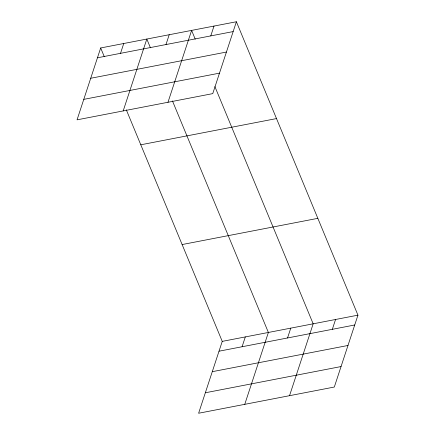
<?xml version="1.0" encoding="UTF-8"?>
<svg xmlns="http://www.w3.org/2000/svg" width="435" height="435" viewBox="0 0 435 435"><rect width="100%" height="100%" fill="white"/><g stroke="black" fill="none" stroke-linecap="round" stroke-linejoin="round"><path stroke-width="0.65" d="M100.681 47.964L77.049 119.837L212.758 93.623L236.39 21.75L100.681 47.964L104.302 56.708M120.517 53.336L123.752 43.505M123.187 110.925L146.818 39.052L150.445 47.796M165.98 44.555L169.215 34.724M167.975 102.274L191.607 30.401L195.228 39.145M210.768 35.904L213.998 26.073M126.302 109.805L222.242 341.377L198.61 413.25L334.319 387.036L357.951 315.163L236.39 21.75M242.083 346.744L245.313 336.918M244.753 404.338L268.384 332.46L172.445 100.893M287.546 337.962L290.776 328.137M289.536 395.687L313.167 323.814L214.901 86.619M332.329 329.317L335.559 319.486M97.445 57.79L233.16 31.576M90.714 78.267L226.428 52.053M83.781 99.365L219.49 73.151M140.793 144.79L276.508 118.576M182.124 244.552L317.838 218.337M222.242 341.377L357.951 315.163M219.012 351.203L354.721 324.988M212.28 371.68L347.989 345.466M205.342 392.772L341.056 366.558"/></g></svg>
